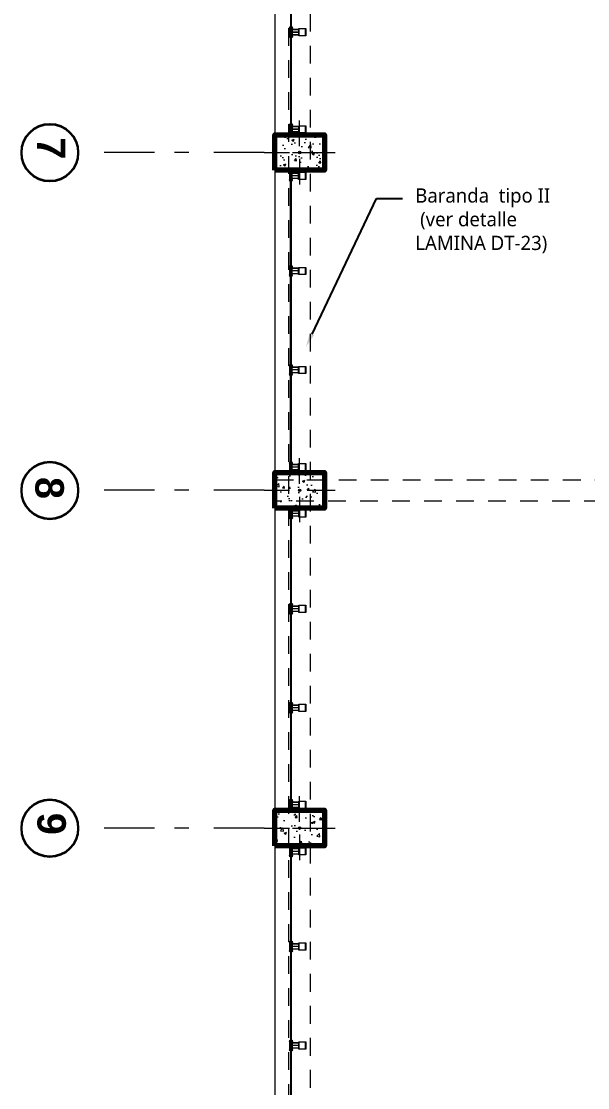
# Model space of a CAD drawing. Header units: metres. Extents: x 27 to 147, y -173 to 8.
# Drawn here: x 115.36 to 119.34, y -25.3 to -17.81 of the extents above; entities that cross this region are included whole.
import ezdxf
from ezdxf import colors
from ezdxf.entities.mleader import LeaderData, LeaderLine
from ezdxf.math import Vec2, Vec3

# ---------------------------------------------------------------- set-up
doc = ezdxf.new("R2010")
doc.units = ezdxf.units.M
for name, pattern in [('DASHED2', [0.375, 0.25, -0.125]), ('Dot & Dashed', [0.670278, 0.352778, -0.176389, 0, -0.141111]), ('HIDDEN2', [0.1875, 0.125, -0.0625]), ('RAYITAS2', [0.1875, 0.125, -0.0625])]:
    doc.linetypes.add(name, pattern=pattern)
for name, color, linetype, lineweight in [('COLUMNAS 50', 32, 'Continuous', 70), ('Cotas varias El', 253, 'Continuous', 13), ('GRAFO 0 BLANCO', 7, 'Continuous', 0), ('GRAFO 3', 22, 'Continuous', 30), ('GRAFO01', 7, 'Continuous', 0), ('Letras El', 9, 'Continuous', 5), ('proyecciones', 1, 'DASHED2', 5), ('Vanos', 140, 'Continuous', 5), ('vidrio templado', 150, 'Continuous', 5)]:
    doc.layers.add(name, color=color, linetype=linetype, lineweight=lineweight)
doc.styles.add('Generales', font='trebuc.ttf', dxfattribs={"height": 0.1})
doc.styles.add('GENERATED_STYLE_1', font='arialbd.ttf')

# ---------------------------------------------------------------- blocks, each defined once
blk = doc.blocks.new('columna pasillos')
at = {"layer": 'GRAFO 0 BLANCO'}
h = blk.add_hatch(dxfattribs=at)
h.set_pattern_fill('AR-CONC', color=256, scale=0.024, angle=-90)
h.set_pattern_definition([(320, (0, 0), (-0.015060515, -0.17214244), [0.018, -0.198]), (265, (0, 0), (0.18052611, 0.03330032), [0.0144, -0.1584]), (10.45144, (-0.00126, -0.01435), (0.1654656, -0.13884213), [0.01529765, -0.16827411]), (316.1842, (0.048, -7e-10), (-0.03972463, -0.25613792), [0.027, -0.297]), (6.63563, (0.0447, -0.02134), (0.23378846, -0.22431887), [0.02294648, -0.2524113]), (261.18416, (0.048, -7e-10), (0.23378846, -0.22431887), [0.0216, -0.2376]), (291, (0.036, -0.024), (-0.096628536, -0.14325769), [0.018, -0.198]), (236, (0.036, -0.024), (0.17403601, -0.05839568), [0.0144, -0.1584]), (341.45144, (0.02795, -0.03594), (0.07740747, -0.20165337), [0.01529765, -0.16827411]), (307.5, (0, 0), (0.079894525, -0.002918366), [0, -0.15648, 0, -0.1608, 0, -0.159]), (277.5, (0, 0), (0.09465881, -0.06313669), [0, -0.09168, 0, -0.15288, 0, -0.0606]), (237.5, (7e-10, 0.05352), (-0.005413171, -0.128117385), [0, -0.06, 0, -0.1872, 0, -0.2484]), (227.5, (1e-09, 0.07752), (0.024025194, -0.13996468), [0, -0.078, 0, -0.12432, 0, -0.1764])])
h.paths.add_polyline_path([(-235.5347, 35.024), (-235.7847, 35.024), (-235.7847, 34.674), (-235.5347, 34.674)])
h.paths.add_polyline_path([(-235.651, 34.849, -1), (-235.6684, 34.849, -1)], flags=16)
at = {"layer": 'COLUMNAS 50', "color": 1, "linetype": 'Continuous', "lineweight": 9}
for p, q in [((-235.6597, 35.099), (-235.6597, 34.919)), ((-235.7047, 34.849), (-235.8847, 34.849)), ((-235.6147, 34.849), (-235.4347, 34.849)), ((-235.6597, 34.779), (-235.6597, 34.599))]:
    blk.add_line(p, q, dxfattribs=at)
at = {"layer": 'COLUMNAS 50', "linetype": 'Continuous'}
blk.add_lwpolyline([(-235.7847, 35.024), (-235.5347, 35.024), (-235.5347, 34.674), (-235.7847, 34.674)], close=True, dxfattribs=at)
at = {"layer": 'COLUMNAS 50', "color": 1, "linetype": 'Continuous', "lineweight": 9}
blk.add_circle((-235.6597, 34.849), 0.00871, dxfattribs=at)
blk.add_point((-235.6597, 34.849), dxfattribs=at)

msp = doc.modelspace()

# ---------------------------------------------------------------- linework, layer by layer
at = {"layer": 'Cotas varias El', "linetype": 'Dot & Dashed'}
for p, q in [((117.0646, -18.7288), (115.7596, -18.7288)), ((117.0646, -18.7288), (115.7596, -18.7288)), ((117.0646, -21.1038), (115.7596, -21.1038)), ((117.0646, -21.1038), (115.7596, -21.1038)), ((117.0646, -23.4788), (115.7596, -23.4788)), ((117.0646, -23.4788), (115.7596, -23.4788))]:
    msp.add_line(p, q, dxfattribs=at)
at = {"layer": 'GRAFO 3', "linetype": 'Continuous'}
for centre in [(115.5592, -18.7312), (115.5596, -18.7288), (115.5592, -21.1063), (115.5596, -21.1038), (115.5592, -23.4812), (115.5596, -23.4788)]:
    msp.add_circle(centre, 0.2, dxfattribs=at)
at = {"layer": 'GRAFO01'}
msp.add_line((117.1395, -11.7038), (117.1396, -40.2538), dxfattribs=at)
at = {"layer": 'GRAFO01', "color": 251, "linetype": 'DASHED2', "lineweight": 9, "ltscale": 0.2}
for points in [[(117.1395, -18.8538), (117.1395, -18.6038), (117.4895, -18.6038), (117.4895, -18.8538)], [(117.1396, -18.8538), (117.1396, -18.6038), (117.4896, -18.6038), (117.4896, -18.8538)], [(117.1396, -18.8538), (117.1396, -18.6038), (117.4896, -18.6038), (117.4896, -18.8538)], [(117.1395, -21.2288), (117.1395, -20.9788), (117.4895, -20.9788), (117.4895, -21.2288)], [(117.1396, -21.2288), (117.1396, -20.9788), (117.4896, -20.9788), (117.4896, -21.2288)], [(117.1396, -21.2288), (117.1396, -20.9788), (117.4896, -20.9788), (117.4896, -21.2288)], [(117.1395, -23.6038), (117.1395, -23.3538), (117.4895, -23.3538), (117.4895, -23.6038)], [(117.1396, -23.6038), (117.1396, -23.3538), (117.4896, -23.3538), (117.4896, -23.6038)], [(117.1396, -23.6038), (117.1396, -23.3538), (117.4896, -23.3538), (117.4896, -23.6038)]]:
    msp.add_lwpolyline(points, close=True, dxfattribs=at)
at = {"layer": 'proyecciones', "linetype": 'HIDDEN2'}
for points in [[(117.3895, -11.4538), (117.3896, -40.2538), (117.2396, -40.2538), (117.2395, -11.4538)], [(117.3896, -11.4538), (117.3897, -40.2538), (117.2397, -40.2538), (117.2396, -11.4538)]]:
    msp.add_lwpolyline(points, close=True, dxfattribs=at)
at = {"layer": 'proyecciones', "linetype": 'RAYITAS2'}
for points in [[(117.3896, -18.7313), (117.2396, -18.7313)], [(117.3897, -18.7313), (117.2397, -18.7313)], [(117.3896, -23.4813), (117.2396, -23.4813)], [(117.3897, -23.4813), (117.2397, -23.4813)]]:
    msp.add_lwpolyline(points, dxfattribs=at)
msp.add_lwpolyline([(127.5396, -21.0313), (127.5396, -21.1813), (117.1397, -21.1813), (117.1397, -21.0313)], close=True, dxfattribs=at)
at = {"layer": 'Vanos', "color": 145, "lineweight": 5}
msp.add_line((117.1396, -11.4538), (117.1395, -40.1038), dxfattribs=at)
at = {"layer": 'vidrio templado'}
for p, q in [((117.2604, -18.9109), (117.2604, -18.8728)), ((117.2604, -18.9109), (117.2604, -18.8728)), ((117.2604, -18.8732), (117.3071, -18.8732)), ((117.3071, -18.8732), (117.2604, -18.8732)), ((117.2604, -18.8732), (117.3071, -18.8732)), ((117.3071, -18.8732), (117.2604, -18.8732)), ((117.3071, -18.8923), (117.2604, -18.8923)), ((117.3071, -18.8923), (117.2604, -18.8923)), ((117.3071, -18.8732), (117.3071, -18.9113)), ((117.3071, -18.8732), (117.3071, -18.9113)), ((117.3071, -18.9113), (117.2604, -18.9113)), ((117.3071, -18.9113), (117.2604, -18.9113)), ((117.3071, -18.9113), (117.2604, -18.9113)), ((117.3071, -18.9113), (117.2604, -18.9113)), ((117.2604, -19.5808), (117.2604, -19.5427)), ((117.2604, -19.5427), (117.3071, -19.5427)), ((117.3071, -19.5427), (117.2604, -19.5427)), ((117.2604, -19.5808), (117.2604, -19.5427)), ((117.2604, -19.5427), (117.3071, -19.5427)), ((117.3071, -19.5427), (117.2604, -19.5427)), ((117.3071, -19.5618), (117.2604, -19.5618)), ((117.3071, -19.5618), (117.2604, -19.5618)), ((117.3071, -19.5427), (117.3071, -19.5808)), ((117.3071, -19.5427), (117.3071, -19.5808)), ((117.3071, -19.5808), (117.2604, -19.5808)), ((117.3071, -19.5808), (117.2604, -19.5808)), ((117.3071, -19.5808), (117.2604, -19.5808)), ((117.3071, -19.5808), (117.2604, -19.5808)), ((117.2604, -20.2768), (117.2604, -20.2387)), ((117.2604, -20.2387), (117.3071, -20.2387)), ((117.3071, -20.2387), (117.2604, -20.2387)), ((117.2604, -20.2768), (117.2604, -20.2387)), ((117.2604, -20.2387), (117.3071, -20.2387)), ((117.3071, -20.2387), (117.2604, -20.2387)), ((117.3071, -20.2387), (117.3071, -20.2768)), ((117.3071, -20.2387), (117.3071, -20.2768)), ((117.3071, -20.2578), (117.2604, -20.2578)), ((117.3071, -20.2578), (117.2604, -20.2578)), ((117.3071, -20.2768), (117.2604, -20.2768)), ((117.3071, -20.2768), (117.2604, -20.2768)), ((117.3071, -20.2768), (117.2604, -20.2768)), ((117.3071, -20.2768), (117.2604, -20.2768)), ((117.2604, -20.9597), (117.2604, -20.9216)), ((117.2604, -20.9216), (117.3071, -20.9216)), ((117.3071, -20.9216), (117.2604, -20.9216)), ((117.2604, -20.9597), (117.2604, -20.9216)), ((117.2604, -20.9216), (117.3071, -20.9216)), ((117.3071, -20.9216), (117.2604, -20.9216)), ((117.3071, -20.9407), (117.2604, -20.9407)), ((117.3071, -20.9407), (117.2604, -20.9407)), ((117.3071, -20.9597), (117.2604, -20.9597)), ((117.3071, -20.9597), (117.2604, -20.9597)), ((117.3071, -20.9597), (117.2604, -20.9597)), ((117.3071, -20.9597), (117.2604, -20.9597)), ((117.3071, -20.9216), (117.3071, -20.9597)), ((117.3071, -20.9216), (117.3071, -20.9597)), ((117.2612, -21.2859), (117.2612, -21.2478)), ((117.2612, -21.2859), (117.2612, -21.2478)), ((117.2612, -21.2482), (117.308, -21.2482)), ((117.308, -21.2482), (117.2612, -21.2482)), ((117.2612, -21.2482), (117.308, -21.2482)), ((117.308, -21.2482), (117.2612, -21.2482)), ((117.308, -21.2673), (117.2612, -21.2673)), ((117.308, -21.2673), (117.2612, -21.2673)), ((117.308, -21.2863), (117.2612, -21.2863)), ((117.308, -21.2863), (117.2612, -21.2863)), ((117.308, -21.2863), (117.2612, -21.2863)), ((117.308, -21.2863), (117.2612, -21.2863)), ((117.308, -21.2482), (117.308, -21.2863)), ((117.308, -21.2482), (117.308, -21.2863)), ((117.2612, -21.9558), (117.2612, -21.9177)), ((117.2612, -21.9177), (117.308, -21.9177)), ((117.308, -21.9177), (117.2612, -21.9177)), ((117.2612, -21.9558), (117.2612, -21.9177)), ((117.2612, -21.9177), (117.308, -21.9177)), ((117.308, -21.9177), (117.2612, -21.9177)), ((117.308, -21.9368), (117.2612, -21.9368)), ((117.308, -21.9368), (117.2612, -21.9368)), ((117.308, -21.9558), (117.2612, -21.9558)), ((117.308, -21.9558), (117.2612, -21.9558)), ((117.308, -21.9558), (117.2612, -21.9558)), ((117.308, -21.9558), (117.2612, -21.9558)), ((117.308, -21.9177), (117.308, -21.9558)), ((117.308, -21.9177), (117.308, -21.9558)), ((117.2612, -22.6518), (117.2612, -22.6137)), ((117.2612, -22.6137), (117.308, -22.6137)), ((117.308, -22.6137), (117.2612, -22.6137)), ((117.2612, -22.6518), (117.2612, -22.6137)), ((117.2612, -22.6137), (117.308, -22.6137)), ((117.308, -22.6137), (117.2612, -22.6137)), ((117.308, -22.6328), (117.2612, -22.6328)), ((117.308, -22.6328), (117.2612, -22.6328)), ((117.308, -22.6137), (117.308, -22.6518)), ((117.308, -22.6137), (117.308, -22.6518)), ((117.308, -22.6518), (117.2612, -22.6518)), ((117.308, -22.6518), (117.2612, -22.6518)), ((117.308, -22.6518), (117.2612, -22.6518)), ((117.308, -22.6518), (117.2612, -22.6518)), ((117.2612, -23.3347), (117.2612, -23.2966)), ((117.2612, -23.2966), (117.308, -23.2966)), ((117.308, -23.2966), (117.2612, -23.2966)), ((117.2612, -23.3347), (117.2612, -23.2966)), ((117.2612, -23.2966), (117.308, -23.2966)), ((117.308, -23.2966), (117.2612, -23.2966)), ((117.308, -23.3157), (117.2612, -23.3157)), ((117.308, -23.3157), (117.2612, -23.3157)), ((117.308, -23.2966), (117.308, -23.3347)), ((117.308, -23.2966), (117.308, -23.3347)), ((117.308, -23.3347), (117.2612, -23.3347)), ((117.308, -23.3347), (117.2612, -23.3347)), ((117.308, -23.3347), (117.2612, -23.3347)), ((117.308, -23.3347), (117.2612, -23.3347)), ((117.2612, -23.6609), (117.2612, -23.6228)), ((117.2612, -23.6609), (117.2612, -23.6228)), ((117.2612, -23.6232), (117.308, -23.6232)), ((117.308, -23.6232), (117.2612, -23.6232)), ((117.2612, -23.6232), (117.308, -23.6232)), ((117.308, -23.6232), (117.2612, -23.6232)), ((117.308, -23.6423), (117.2612, -23.6423)), ((117.308, -23.6423), (117.2612, -23.6423)), ((117.308, -23.6613), (117.2612, -23.6613)), ((117.308, -23.6613), (117.2612, -23.6613)), ((117.308, -23.6613), (117.2612, -23.6613)), ((117.308, -23.6613), (117.2612, -23.6613)), ((117.308, -23.6232), (117.308, -23.6613)), ((117.308, -23.6232), (117.308, -23.6613)), ((117.2612, -24.3308), (117.2612, -24.2927)), ((117.2612, -24.2927), (117.308, -24.2927)), ((117.308, -24.2927), (117.2612, -24.2927)), ((117.2612, -24.3308), (117.2612, -24.2927)), ((117.2612, -24.2927), (117.308, -24.2927)), ((117.308, -24.2927), (117.2612, -24.2927)), ((117.308, -24.3118), (117.2612, -24.3118)), ((117.308, -24.3118), (117.2612, -24.3118)), ((117.308, -24.3308), (117.2612, -24.3308)), ((117.308, -24.3308), (117.2612, -24.3308)), ((117.308, -24.3308), (117.2612, -24.3308)), ((117.308, -24.3308), (117.2612, -24.3308)), ((117.308, -24.2927), (117.308, -24.3308)), ((117.308, -24.2927), (117.308, -24.3308)), ((117.2612, -25.0268), (117.2612, -24.9887)), ((117.2612, -24.9887), (117.308, -24.9887)), ((117.308, -24.9887), (117.2612, -24.9887)), ((117.2612, -25.0268), (117.2612, -24.9887)), ((117.2612, -24.9887), (117.308, -24.9887)), ((117.308, -24.9887), (117.2612, -24.9887)), ((117.308, -25.0078), (117.2612, -25.0078)), ((117.308, -25.0078), (117.2612, -25.0078)), ((117.308, -25.0268), (117.2612, -25.0268)), ((117.308, -25.0268), (117.2612, -25.0268)), ((117.308, -25.0268), (117.2612, -25.0268)), ((117.308, -25.0268), (117.2612, -25.0268)), ((117.308, -24.9887), (117.308, -25.0268)), ((117.308, -24.9887), (117.308, -25.0268))]:
    msp.add_line(p, q, dxfattribs=at)
for points in [[(117.25, -16.4788), (117.25, -18.6038), (117.258, -18.6038), (117.258, -16.4788)], [(117.2613, -17.9018), (117.308, -17.9018), (117.2613, -17.9018), (117.2613, -17.8637), (117.308, -17.8637), (117.2613, -17.8637), (117.308, -17.8637), (117.2613, -17.8637)], [(117.308, -17.8637), (117.308, -17.9018), (117.2613, -17.9018), (117.308, -17.9018)], [(117.308, -17.8828), (117.2613, -17.8828)], [(117.2613, -18.5847), (117.308, -18.5847), (117.2613, -18.5847), (117.2613, -18.5466), (117.308, -18.5466), (117.2613, -18.5466), (117.308, -18.5466), (117.2613, -18.5466)], [(117.308, -18.5466), (117.308, -18.5847), (117.2613, -18.5847), (117.308, -18.5847)], [(117.308, -18.5657), (117.2613, -18.5657)], [(117.2491, -18.8538), (117.2491, -20.9788), (117.2571, -20.9788), (117.2571, -18.8538)], [(117.3071, -18.9177), (117.3071, -18.9154), (117.3071, -18.8669), (117.3094, -18.8669), (117.3556, -18.8669), (117.3579, -18.8669), (117.3579, -18.9177), (117.3556, -18.9177)], [(117.3094, -18.9154), (117.3556, -18.9154), (117.3556, -18.8692), (117.3094, -18.8692)], [(117.25, -21.2288), (117.25, -23.3538), (117.258, -23.3538), (117.258, -21.2288)], [(117.308, -21.2927), (117.308, -21.2904), (117.308, -21.2419), (117.3103, -21.2419), (117.3565, -21.2419), (117.3588, -21.2419), (117.3588, -21.2927), (117.3565, -21.2927)], [(117.3103, -21.2904), (117.3565, -21.2904), (117.3565, -21.2442), (117.3103, -21.2442)], [(117.25, -23.6038), (117.25, -25.7288), (117.258, -25.7288), (117.258, -23.6038)], [(117.308, -23.6677), (117.308, -23.6654), (117.308, -23.6169), (117.3103, -23.6169), (117.3565, -23.6169), (117.3588, -23.6169), (117.3588, -23.6677), (117.3565, -23.6677)], [(117.3103, -23.6654), (117.3565, -23.6654), (117.3565, -23.6192), (117.3103, -23.6192)]]:
    msp.add_lwpolyline(points, close=True, dxfattribs=at)
at = {"layer": 'vidrio templado', "flags": 128}
for points in [[(117.2467, -17.9209), (117.2467, -17.8447), (117.249, -17.8447), (117.249, -17.9209)], [(117.2467, -17.9209), (117.2467, -17.8447), (117.249, -17.8447), (117.249, -17.9209)], [(117.259, -17.9209), (117.259, -17.8701), (117.259, -17.8447), (117.2613, -17.8447), (117.2613, -17.8701), (117.2613, -17.9209)], [(117.259, -17.9209), (117.259, -17.8447), (117.2613, -17.8447), (117.2613, -17.9209)], [(117.308, -17.9082), (117.308, -17.9059), (117.308, -17.8574), (117.3103, -17.8574), (117.3565, -17.8574), (117.3588, -17.8574), (117.3588, -17.9082), (117.3565, -17.9082)], [(117.3103, -17.9059), (117.3565, -17.9059), (117.3565, -17.8597), (117.3103, -17.8597)], [(117.2467, -18.6038), (117.2467, -18.5276), (117.249, -18.5276), (117.249, -18.6038)], [(117.2467, -18.6038), (117.2467, -18.5276), (117.249, -18.5276), (117.249, -18.6038)], [(117.259, -18.6038), (117.259, -18.553), (117.259, -18.5276), (117.2613, -18.5276), (117.2613, -18.553), (117.2613, -18.6038)], [(117.259, -18.6038), (117.259, -18.5276), (117.2613, -18.5276), (117.2613, -18.6038)], [(117.308, -18.5911), (117.308, -18.5888), (117.308, -18.5403), (117.3103, -18.5403), (117.3565, -18.5403), (117.3588, -18.5403), (117.3588, -18.5911), (117.3565, -18.5911)], [(117.3103, -18.5888), (117.3565, -18.5888), (117.3565, -18.5426), (117.3103, -18.5426)], [(117.2458, -18.93), (117.2458, -18.8538), (117.2481, -18.8538), (117.2481, -18.93)], [(117.2458, -18.93), (117.2458, -18.8538), (117.2481, -18.8538), (117.2481, -18.93)], [(117.2581, -18.93), (117.2581, -18.8792), (117.2581, -18.8538), (117.2604, -18.8538), (117.2604, -18.8792), (117.2604, -18.93)], [(117.2581, -18.93), (117.2581, -18.8538), (117.2604, -18.8538), (117.2604, -18.93)], [(117.2458, -19.5999), (117.2458, -19.5237), (117.2481, -19.5237), (117.2481, -19.5999)], [(117.2458, -19.5999), (117.2458, -19.5237), (117.2481, -19.5237), (117.2481, -19.5999)], [(117.2581, -19.5999), (117.2581, -19.5491), (117.2581, -19.5237), (117.2604, -19.5237), (117.2604, -19.5491), (117.2604, -19.5999)], [(117.2581, -19.5999), (117.2581, -19.5237), (117.2604, -19.5237), (117.2604, -19.5999)], [(117.3071, -19.5872), (117.3071, -19.5849), (117.3071, -19.5364), (117.3094, -19.5364), (117.3556, -19.5364), (117.3579, -19.5364), (117.3579, -19.5872), (117.3556, -19.5872)], [(117.3094, -19.5849), (117.3556, -19.5849), (117.3556, -19.5387), (117.3094, -19.5387)], [(117.2458, -20.2959), (117.2458, -20.2197), (117.2481, -20.2197), (117.2481, -20.2959)], [(117.2458, -20.2959), (117.2458, -20.2197), (117.2481, -20.2197), (117.2481, -20.2959)], [(117.2581, -20.2959), (117.2581, -20.2451), (117.2581, -20.2197), (117.2604, -20.2197), (117.2604, -20.2451), (117.2604, -20.2959)], [(117.2581, -20.2959), (117.2581, -20.2197), (117.2604, -20.2197), (117.2604, -20.2959)], [(117.3071, -20.2832), (117.3071, -20.2809), (117.3071, -20.2324), (117.3094, -20.2324), (117.3556, -20.2324), (117.3579, -20.2324), (117.3579, -20.2832), (117.3556, -20.2832)], [(117.3094, -20.2809), (117.3556, -20.2809), (117.3556, -20.2347), (117.3094, -20.2347)], [(117.2458, -20.9788), (117.2458, -20.9026), (117.2481, -20.9026), (117.2481, -20.9788)], [(117.2458, -20.9788), (117.2458, -20.9026), (117.2481, -20.9026), (117.2481, -20.9788)], [(117.2581, -20.9788), (117.2581, -20.928), (117.2581, -20.9026), (117.2604, -20.9026), (117.2604, -20.928), (117.2604, -20.9788)], [(117.2581, -20.9788), (117.2581, -20.9026), (117.2604, -20.9026), (117.2604, -20.9788)], [(117.3071, -20.9661), (117.3071, -20.9638), (117.3071, -20.9153), (117.3094, -20.9153), (117.3556, -20.9153), (117.3579, -20.9153), (117.3579, -20.9661), (117.3556, -20.9661)], [(117.3094, -20.9638), (117.3556, -20.9638), (117.3556, -20.9176), (117.3094, -20.9176)], [(117.2467, -21.305), (117.2467, -21.2288), (117.249, -21.2288), (117.249, -21.305)], [(117.2467, -21.305), (117.2467, -21.2288), (117.249, -21.2288), (117.249, -21.305)], [(117.259, -21.305), (117.259, -21.2542), (117.259, -21.2288), (117.2613, -21.2288), (117.2613, -21.2542), (117.2613, -21.305)], [(117.259, -21.305), (117.259, -21.2288), (117.2613, -21.2288), (117.2613, -21.305)], [(117.2467, -21.9749), (117.2467, -21.8987), (117.249, -21.8987), (117.249, -21.9749)], [(117.2467, -21.9749), (117.2467, -21.8987), (117.249, -21.8987), (117.249, -21.9749)], [(117.259, -21.9749), (117.259, -21.9241), (117.259, -21.8987), (117.2613, -21.8987), (117.2613, -21.9241), (117.2613, -21.9749)], [(117.259, -21.9749), (117.259, -21.8987), (117.2613, -21.8987), (117.2613, -21.9749)], [(117.308, -21.9622), (117.308, -21.9599), (117.308, -21.9114), (117.3103, -21.9114), (117.3565, -21.9114), (117.3588, -21.9114), (117.3588, -21.9622), (117.3565, -21.9622)], [(117.3103, -21.9599), (117.3565, -21.9599), (117.3565, -21.9137), (117.3103, -21.9137)], [(117.2467, -22.6709), (117.2467, -22.5947), (117.249, -22.5947), (117.249, -22.6709)], [(117.2467, -22.6709), (117.2467, -22.5947), (117.249, -22.5947), (117.249, -22.6709)], [(117.259, -22.6709), (117.259, -22.6201), (117.259, -22.5947), (117.2613, -22.5947), (117.2613, -22.6201), (117.2613, -22.6709)], [(117.259, -22.6709), (117.259, -22.5947), (117.2613, -22.5947), (117.2613, -22.6709)], [(117.308, -22.6582), (117.308, -22.6559), (117.308, -22.6074), (117.3103, -22.6074), (117.3565, -22.6074), (117.3588, -22.6074), (117.3588, -22.6582), (117.3565, -22.6582)], [(117.3103, -22.6559), (117.3565, -22.6559), (117.3565, -22.6097), (117.3103, -22.6097)], [(117.2467, -23.3538), (117.2467, -23.2776), (117.249, -23.2776), (117.249, -23.3538)], [(117.2467, -23.3538), (117.2467, -23.2776), (117.249, -23.2776), (117.249, -23.3538)], [(117.259, -23.3538), (117.259, -23.303), (117.259, -23.2776), (117.2613, -23.2776), (117.2613, -23.303), (117.2613, -23.3538)], [(117.259, -23.3538), (117.259, -23.2776), (117.2613, -23.2776), (117.2613, -23.3538)], [(117.308, -23.3411), (117.308, -23.3388), (117.308, -23.2903), (117.3103, -23.2903), (117.3565, -23.2903), (117.3588, -23.2903), (117.3588, -23.3411), (117.3565, -23.3411)], [(117.3103, -23.3388), (117.3565, -23.3388), (117.3565, -23.2926), (117.3103, -23.2926)], [(117.2467, -23.68), (117.2467, -23.6038), (117.249, -23.6038), (117.249, -23.68)], [(117.2467, -23.68), (117.2467, -23.6038), (117.249, -23.6038), (117.249, -23.68)], [(117.259, -23.68), (117.259, -23.6292), (117.259, -23.6038), (117.2613, -23.6038), (117.2613, -23.6292), (117.2613, -23.68)], [(117.259, -23.68), (117.259, -23.6038), (117.2613, -23.6038), (117.2613, -23.68)], [(117.2467, -24.3499), (117.2467, -24.2737), (117.249, -24.2737), (117.249, -24.3499)], [(117.2467, -24.3499), (117.2467, -24.2737), (117.249, -24.2737), (117.249, -24.3499)], [(117.259, -24.3499), (117.259, -24.2991), (117.259, -24.2737), (117.2613, -24.2737), (117.2613, -24.2991), (117.2613, -24.3499)], [(117.259, -24.3499), (117.259, -24.2737), (117.2613, -24.2737), (117.2613, -24.3499)], [(117.308, -24.3372), (117.308, -24.3349), (117.308, -24.2864), (117.3103, -24.2864), (117.3565, -24.2864), (117.3588, -24.2864), (117.3588, -24.3372), (117.3565, -24.3372)], [(117.3103, -24.3349), (117.3565, -24.3349), (117.3565, -24.2887), (117.3103, -24.2887)], [(117.2467, -25.0459), (117.2467, -24.9697), (117.249, -24.9697), (117.249, -25.0459)], [(117.2467, -25.0459), (117.2467, -24.9697), (117.249, -24.9697), (117.249, -25.0459)], [(117.259, -25.0459), (117.259, -24.9951), (117.259, -24.9697), (117.2613, -24.9697), (117.2613, -24.9951), (117.2613, -25.0459)], [(117.259, -25.0459), (117.259, -24.9697), (117.2613, -24.9697), (117.2613, -25.0459)], [(117.308, -25.0332), (117.308, -25.0309), (117.308, -24.9824), (117.3103, -24.9824), (117.3565, -24.9824), (117.3588, -24.9824), (117.3588, -25.0332), (117.3565, -25.0332)], [(117.3103, -25.0309), (117.3565, -25.0309), (117.3565, -24.9847), (117.3103, -24.9847)]]:
    msp.add_lwpolyline(points, close=True, dxfattribs=at)
at = {"layer": 'vidrio templado'}
for centre, start, end in [((117.2467, -17.8535), 90, 270), ((117.2467, -17.9124), 90, 270), ((117.2613, -17.8535), 270, 90), ((117.2613, -17.9124), 270, 90), ((117.2467, -18.5364), 90, 270), ((117.2467, -18.5953), 90, 270), ((117.2613, -18.5364), 270, 90), ((117.2613, -18.5953), 270, 90), ((117.2458, -18.8626), 90, 270), ((117.2604, -18.8626), 270, 90), ((117.2458, -18.9215), 90, 270), ((117.2604, -18.9215), 270, 90), ((117.2458, -19.5325), 90, 270), ((117.2604, -19.5325), 270, 90), ((117.2458, -19.5914), 90, 270), ((117.2604, -19.5914), 270, 90), ((117.2458, -20.2285), 90, 270), ((117.2604, -20.2285), 270, 90), ((117.2458, -20.2874), 90, 270), ((117.2604, -20.2874), 270, 90), ((117.2458, -20.9114), 90, 270), ((117.2604, -20.9114), 270, 90), ((117.2458, -20.9703), 90, 270), ((117.2604, -20.9703), 270, 90), ((117.2467, -21.2376), 90, 270), ((117.2467, -21.2965), 90, 270), ((117.2612, -21.2376), 270, 90), ((117.2612, -21.2965), 270, 90), ((117.2467, -21.9075), 90, 270), ((117.2467, -21.9664), 90, 270), ((117.2612, -21.9075), 270, 90), ((117.2612, -21.9664), 270, 90), ((117.2467, -22.6035), 90, 270), ((117.2612, -22.6035), 270, 90), ((117.2467, -22.6624), 90, 270), ((117.2612, -22.6624), 270, 90), ((117.2467, -23.2864), 90, 270), ((117.2612, -23.2864), 270, 90), ((117.2467, -23.3453), 90, 270), ((117.2612, -23.3453), 270, 90), ((117.2467, -23.6126), 90, 270), ((117.2612, -23.6126), 270, 90), ((117.2467, -23.6715), 90, 270), ((117.2612, -23.6715), 270, 90), ((117.2467, -24.2825), 90, 270), ((117.2612, -24.2825), 270, 90), ((117.2467, -24.3414), 90, 270), ((117.2612, -24.3414), 270, 90), ((117.2467, -24.9785), 90, 270), ((117.2467, -25.0374), 90, 270), ((117.2612, -24.9785), 270, 90), ((117.2612, -25.0374), 270, 90)]:
    msp.add_arc(centre, 0.00476, start, end, dxfattribs=at)

# ---------------------------------------------------------------- block references
at = {"layer": 'COLUMNAS 50', "rotation": 89.99999999999999}
for p in [(152.1635, 216.9309), (152.1636, 216.9309), (152.1635, 214.5559), (152.1635, 214.5559), (152.1636, 214.5559), (152.1636, 214.5559), (152.1635, 212.1809), (152.1636, 212.1809)]:
    msp.add_blockref('columna pasillos', p, dxfattribs=at)

# ---------------------------------------------------------------- texts
at = {"char_height": 0.2, "attachment_point": 9, "rotation": 270, "style": 'GENERATED_STYLE_1'}
for s, insert in [('7', (115.4691, -18.7764)), ('7', (115.4691, -18.7764)), ('8', (115.455, -21.1654)), ('8', (115.455, -21.1654)), ('9', (115.4691, -23.5264)), ('9', (115.4691, -23.5264))]:
    msp.add_mtext(s, dxfattribs=dict(at, insert=insert))

# ---------------------------------------------------------------- leaders
at = {"layer": 'Letras El'}
ml = msp.add_multileader_mtext('Standard', dxfattribs=at)
ml.set_content('{\\H0.86957x;Baranda  tipo II\\P (ver detalle\\PLAMINA DT-23)} ', color=256, style='Generales')
ml.set_leader_properties()
ml.build(insert=Vec2(0, 0))
ml.multileader.update_dxf_attribs({"text_right_attachment_type": 6, "dogleg_length": 0.36, "arrow_head_size": 0.1})
ctx = ml.context
ctx.base_point, ctx.char_height, ctx.arrow_head_size, ctx.landing_gap_size, ctx.plane_origin = Vec3(118.0375, -19.053), 0.115, 0.1, 0.09, Vec3(117.6817, -19.9891)
ctx.right_attachment = 6
notes = []
notes.append((ctx, [(0, (1, 1, 0), (117.8549, -19.053), (1, 0), 0.1826, [(0, [(117.3588, -20.0958)], 0, [])])]))
ctx.mtext.insert, ctx.mtext.flow_direction = Vec3(118.1275, -18.9811), 5
for ctx, leaders in notes:
    for number, flags, end, landing, length, lines in leaders:
        leader = LeaderData()
        leader.index, (leader.has_last_leader_line, leader.has_dogleg_vector, leader.attachment_direction) = number, flags
        leader.last_leader_point, leader.dogleg_vector, leader.dogleg_length = Vec3(end), Vec3(landing), length
        for number, points, colour, breaks in lines:
            line = LeaderLine()
            line.index, line.vertices, line.color, line.breaks = number, Vec3.list(points), colors.encode_raw_color(colour), breaks
            leader.lines.append(line)
        ctx.leaders.append(leader)

doc.saveas('drawing.dxf')
